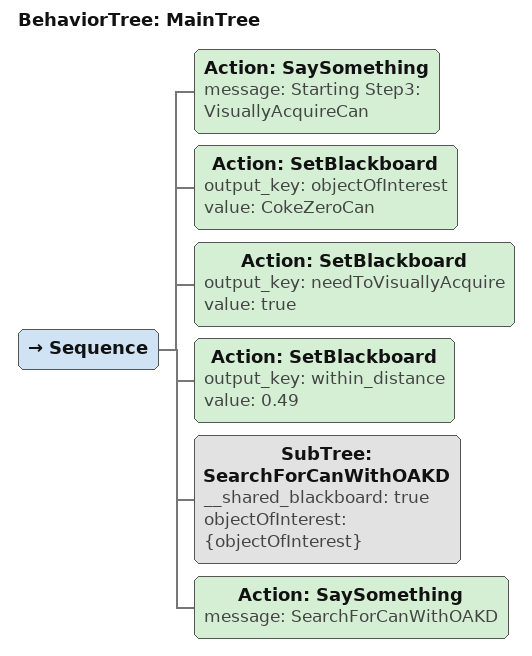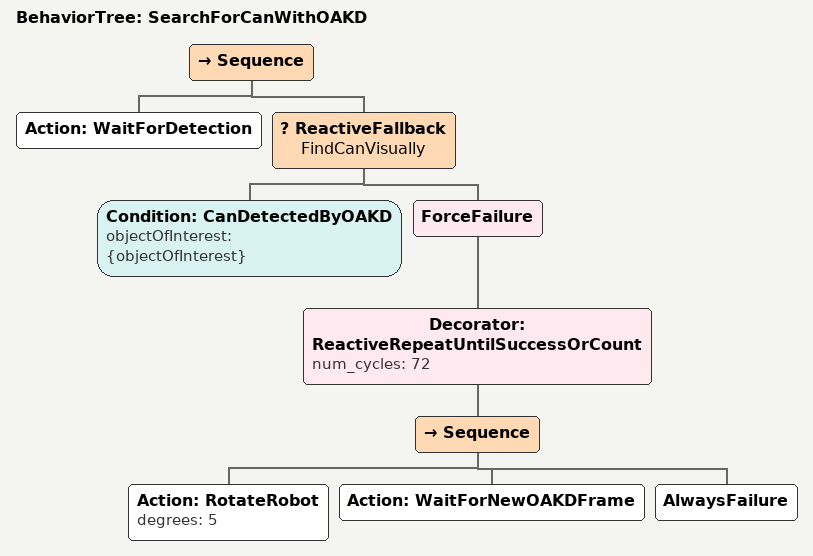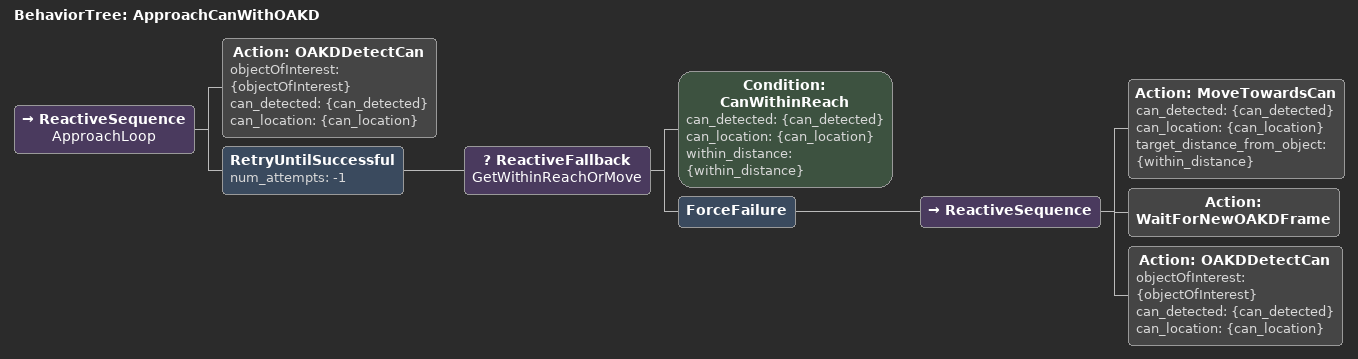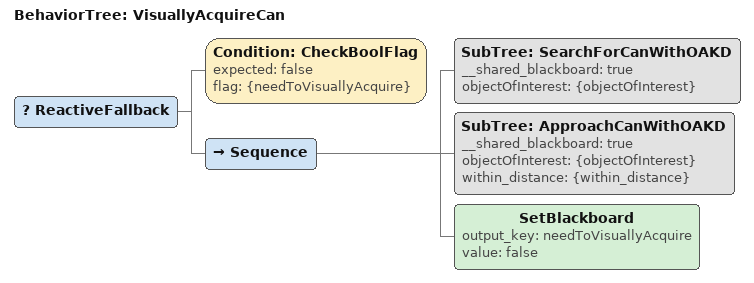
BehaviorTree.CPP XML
<root main_tree_to_execute="MainTree">
    <BehaviorTree ID="MainTree">
        <Sequence>
            <Action ID="SaySomething" message="Starting Step3: VisuallyAcquireCan" />
            <Action ID="SetBlackboard" output_key="objectOfInterest" value="CokeZeroCan" />
            <Action ID="SetBlackboard" output_key="needToVisuallyAcquire" value="true" />
            <Action ID="SetBlackboard" output_key="within_distance" value="0.49" />
            <SubTree ID="SearchForCanWithOAKD" __shared_blackboard="true"
                objectOfInterest="{objectOfInterest}" />
            <Action ID="SaySomething" message="SearchForCanWithOAKD" />
        </Sequence>
    </BehaviorTree>

    <BehaviorTree ID="SearchForCanWithOAKD">
        <Sequence>
            <Action ID="WaitForDetection" />
            <ReactiveFallback name="FindCanVisually">
                <Condition ID="CanDetectedByOAKD" objectOfInterest="{objectOfInterest}" />
                <ForceFailure>
                    <Decorator ID="ReactiveRepeatUntilSuccessOrCount" num_cycles="72">
                        <Sequence>
                            <Action ID="RotateRobot" degrees="5" />
                            <Action ID="WaitForNewOAKDFrame" />
                            <AlwaysFailure />
                        </Sequence>
                    </Decorator>
                </ForceFailure>
            </ReactiveFallback>
        </Sequence>
    </BehaviorTree>
    <BehaviorTree ID="ApproachCanWithOAKD">
        <ReactiveSequence name="ApproachLoop">
            <Action ID="OAKDDetectCan"
                objectOfInterest="{objectOfInterest}"
                can_detected="{can_detected}"
                can_location="{can_location}" />
            <RetryUntilSuccessful num_attempts="-1">
                <ReactiveFallback name="GetWithinReachOrMove">
                    <Condition ID="CanWithinReach"
                        can_detected="{can_detected}"
                        can_location="{can_location}"
                        within_distance="{within_distance}" />
                    <ForceFailure>
                        <ReactiveSequence>
                            <Action ID="MoveTowardsCan"
                                can_detected="{can_detected}"
                                can_location="{can_location}"
                                target_distance_from_object="{within_distance}" />
                            <Action ID="WaitForNewOAKDFrame" />
                            <Action ID="OAKDDetectCan"
                                objectOfInterest="{objectOfInterest}"
                                can_detected="{can_detected}"
                                can_location="{can_location}" />
                        </ReactiveSequence>
                    </ForceFailure>
                </ReactiveFallback>
            </RetryUntilSuccessful>
        </ReactiveSequence>
    </BehaviorTree>

    <BehaviorTree ID="VisuallyAcquireCan">
        <ReactiveFallback>
            <Condition ID="CheckBoolFlag" expected="false" flag="{needToVisuallyAcquire}" />
            <Sequence>
                <SubTree ID="SearchForCanWithOAKD" __shared_blackboard="true"
                    objectOfInterest="{objectOfInterest}" />
                <SubTree ID="ApproachCanWithOAKD" __shared_blackboard="true"
                    objectOfInterest="{objectOfInterest}"
                    within_distance="{within_distance}" />
                <SetBlackboard output_key="needToVisuallyAcquire" value="false" />
            </Sequence>
        </ReactiveFallback>
    </BehaviorTree>
</root>
